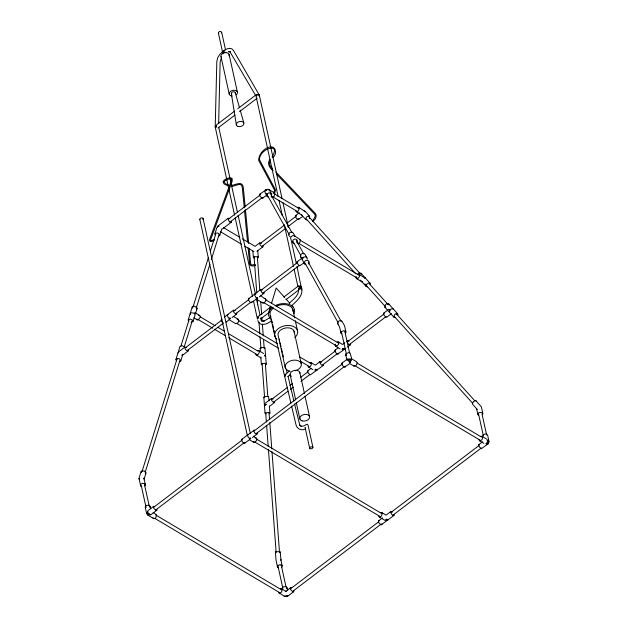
<?xml version="1.0" encoding="UTF-8"?>
<svg xmlns="http://www.w3.org/2000/svg" width="628" height="628" viewBox="0 0 628 628"><rect width="100%" height="100%" fill="white"/><g stroke="black" fill="none" stroke-linecap="round" stroke-linejoin="round"><path stroke-width="0.94" d="M216.056 127.476L215.223 126.495L216.825 61.426L217.79 57.517L219.745 54.487M218.646 122.923L220.138 61.882L221.37 57.988M194.46 312.83L194.358 314.196M265.04 354.812L264.93 356.17M147.87 512.982L148.192 514.442L149.276 514.144M274.938 193.644L274.067 196.376L271.885 197.247M335.25 344.128L335.14 345.486L335.729 346.318L340.07 348.901M356.17 276.485L356.06 277.851L356.649 278.683L362.38 282.09L361.791 281.258M348.053 360.182L348.799 359.609L350.73 359.624L349.404 362.011L347.865 359.499L347.951 358.596M147.447 511.019L147.933 513.209L150.006 515.031L150.563 514.607L150.037 514.293L147.847 515.156L146.591 513.461L145.225 507.243L145.515 506.176L146.638 505.32L149.535 505.336L150.759 508.766M154.237 506.231L153.522 506.396L153.436 507.298L154.009 508.594L156.082 510.415L156.788 510.25L156.874 509.347M178.658 352.677L178.744 351.774L184.82 347.158L186.595 347.622M182.104 354.726L182.01 355.629L188.086 351.005L188.18 350.102M184.82 347.158L185.307 349.349L187.38 351.17L188.086 351.005M215.796 125.419L216.118 126.887M217.657 227.093L217.743 226.19L228.145 218.285L229.919 218.748M228.145 218.285L228.623 220.483L229.636 221.668L230.696 222.304L231.41 222.131L231.496 221.237M235.202 310.672L233.428 310.208L233.914 312.399L235.987 314.22L236.693 314.055L236.787 313.152M256.601 94.404L256.106 95.841M262.418 289.987L260.644 289.524L248.492 298.763L248.405 299.658L249.983 302.147L251.043 302.774L256.357 299.109L262.928 303.018L263.988 303.002L265.88 300.781L265.982 299.415L260.463 295.655M274.35 192.812L268.619 189.405L266.46 189.53L259.678 194.319L259.584 195.214L260.157 196.509L262.229 198.33L266.774 195.253M251.757 302.61L251.844 301.707M262.944 198.165L263.03 197.263M261.444 243.358L259.67 242.895L260.149 245.085L262.221 246.906L262.936 246.741L263.022 245.838M265.66 190.598L265.754 189.695L268.619 189.405L269.208 190.237M254.489 430.023L241.623 439.427L241.537 440.33L243.114 442.811L244.182 443.447L249.489 439.781L253.83 442.363L254.897 442.348L256.781 440.118L256.891 438.76L253.406 436.201M244.889 443.274L244.975 442.371M260.644 289.524L260.557 290.426L262.135 292.907L263.909 293.37L263.995 292.467M253.775 430.188L253.688 431.091L255.266 433.571L257.04 434.042L257.127 433.139M273.094 399.07L271.32 398.607L271.806 400.797L273.879 402.619L274.585 402.454L274.671 401.551M299.36 212.727L295.521 215.639L296.008 217.83L298.08 219.651L302.586 216.605M298.787 219.486L298.881 218.583M285.088 374.406L285.41 375.874M303.089 258.092L303.175 257.19L297.099 261.813L297.013 262.708L298.59 265.197L299.65 265.825L304.164 262.771M310.844 368.565L307.775 370.897L307.689 371.792L308.262 373.087L310.334 374.908L323.192 365.504L323.279 364.601M278.447 592.361L284.767 596.6L286.957 595.729L286.423 595.415L285.858 595.839L287.632 596.31L287.726 595.407M291.156 587.675L290.442 587.839L290.356 588.742L290.929 590.03L293.001 591.851L293.708 591.686L293.802 590.783M317.203 369.225L317.116 370.127L316.41 370.292L315.342 369.656M321.701 362.121L319.927 361.657L319.84 362.56L321.418 365.041L323.192 365.504M338.06 347.873L334.991 350.212L334.905 351.107L336.482 353.595L337.542 354.223L345.847 348.281M338.257 354.059L338.343 353.156M347.19 359.177L341.875 363.219L342.362 365.41L344.434 367.231L349.741 363.573L354.082 366.155L356.272 365.284L357.034 363.91L357.144 362.552L356.555 361.72L351.829 358.91L350.039 352.92L348.681 352.583L346.02 353.76L345.73 354.82L346.907 360.158M344.419 348.54L344.332 349.443L342.558 348.972M345.141 367.066L345.227 366.163M348.43 359.263L348.752 360.723L350.134 361.94M347.37 347.127L350.408 344.819L350.495 343.916M388.913 309.219L383.598 313.262L384.077 315.452L386.149 317.273L386.864 317.109L391.417 313.647M382.381 517.951L378.543 520.863L379.029 523.061L381.102 524.882L393.96 515.478L394.054 514.575M381.808 524.718L381.903 523.815M392.469 512.095L391.409 511.467L390.695 511.632L390.608 512.534L392.186 515.015L393.96 515.478M482.634 441.743L478.795 444.655L479.282 446.853L481.354 448.675L488.137 443.886L488.231 442.983M487.587 442.669L487.524 443.266L486.347 442.96M298.63 290.199C298.473 296.071 292.938 299.58 289.233 303.3M301.958 290.583C301.817 297.279 295.953 301.652 291.525 305.781M341.608 333.915L340.941 333.052L339.607 326.952L337.723 323.561L337.888 322.133L338.908 320.971L340.407 320.531L341.805 320.979L344.521 325.665L345.918 332.008L345.628 333.076M222.665 52.587L218.34 32.892L219.282 31.612L220.302 31.4L221.653 32.201L225.57 50.02M221.456 32.915L221.653 32.201M222.932 53.804L223.874 52.524L225.805 52.532M234.582 215.082L215.231 127.052L216.173 125.773M146.591 513.461L146.881 512.401L148.004 511.537M259.152 96.053L258.901 94.765L257.998 94.538L256.216 95.323M147.549 512.597L147.352 513.312L148.703 514.112M149.911 507.267L150.202 506.199M257.747 319L257.496 317.713L258.508 317.085M260.479 318.255L260.235 318.584L260.604 318.082M298.488 289.147L298.677 288.44L300.451 287.655L301.801 288.456M298.724 290.214L298.912 289.508L300.686 288.723L302.037 289.524L301.848 290.23M301.228 287.42L296.997 266.617M309.635 448.125L310.577 446.846L312.501 446.853L312.948 447.434L312.006 448.714L310.075 448.706L309.635 448.125L305.106 427.558L305.601 428.343M340.941 333.052L341.232 331.984L342.354 331.129L343.893 330.807L345.251 331.144L345.918 332.008M282.145 588.679L282.435 587.62L283.558 586.756L286.454 586.772L287.702 590.304M286.831 588.703L287.122 587.643M478.528 415.359L477.869 414.488L478.151 413.428L479.282 412.572L482.178 412.588L482.838 413.452L482.547 414.511M482.649 436.264L482.94 435.196L484.07 434.34L485.601 434.019L486.959 434.356L487.626 435.22L488.992 441.445L488.71 442.512L487.579 443.368M269.043 311.535L270.684 306.103M271.508 303.387L276.155 287.985L284.602 297.468M141.755 486.59L140.68 485.97L139.008 478.379L141.119 471.565L141.826 470.835L144.699 471.11L145.986 473.017L144.11 479.078L143.883 478.065L145.398 484.934L144.676 485.946M176.17 360.417L175.95 359.412L179.946 346.538L182.018 345.636L184.593 346.986M188.431 320.939L188.212 319.927L192.207 307.061L192.914 306.323L194.28 306.15L196.847 307.5L197.074 308.513L195.363 314.024M215.169 234.833L214.949 233.82L216.943 227.391L217.649 226.653M180.974 345.895L188.957 320.186M192.984 307.202L208.386 257.598M210.419 251.051L215.655 234.205M142.007 471.636L177.127 358.549M145.225 472.138L179.922 360.409M184.216 346.86L192.482 320.233M196.226 308.175L209.885 264.184M211.338 259.505L219.188 234.236M180.11 361.595L180.817 360.865L182.811 354.428M191.006 322.29L193.079 321.379L195.049 315.021M219.109 236.01L219.816 235.272L221.786 228.914M270.142 161.113C268.682 164.12 270.024 166.577 272.481 168.422M214.47 240.022L214.101 239.629L213.858 240.21M309.282 218.544L309.651 216.268L305.137 211.267L304.188 210.898M296.769 242.753L297.413 241.395L297.123 240.029L296 239.166L294.485 239.135L293.15 239.959L292.507 241.317L292.797 242.683L293.912 243.546M302.351 259.074L302.994 257.723L304.337 256.899L305.852 256.923L306.966 257.786L307.265 259.16M308.536 263.972L309.18 262.614L308.89 261.248L307.767 260.385L306.252 260.361L304.918 261.177L304.266 262.535L304.564 263.901L305.679 264.765M274.569 193.495L275.519 189.899L259.584 159.952C258.414 149.37 281.815 140.97 272.089 156.898M269.993 159.481C266.719 163.225 269.53 168.257 273.133 170.557M273.219 193.62L274.664 190.355L258.626 160.281C258.665 154.252 264.317 147.839 270.268 146.819C276.281 146.34 277.184 154.488 272.913 157.487M281.54 567.429L282.302 566.432L280.81 559.415L280.936 560.207L280.237 551.722L276.265 551.659L275.425 552.145L276.022 560.129L277.568 567.367L278.612 568.01M275.833 171.939L315.327 213.465C317.65 215.687 314.864 221.135 312.54 220.993C313.074 219.447 316.653 216.032 314.636 214.187L276.477 174.074M214.949 233.82L217.021 232.917L218.52 233.365L219.816 235.272M196.368 309.243L197.074 308.513M188.212 319.927L190.284 319.016L192.851 320.374L193.079 321.379M177.944 352.975L178.658 352.245M175.95 359.412L178.022 358.502L179.529 358.949L180.817 360.865M145.28 473.748L145.986 473.017M220.208 53.992L223.097 51.08L223.419 52.517M215.223 126.495L216.691 125.804M357.567 274.279L358.745 273.243L361.006 273.188L370.033 283.197L370.253 284.201M222.861 51.881L224.636 51.096M216.715 124.721L234.636 111.101M237.753 108.73L255.674 95.103M217.971 127.986L234.911 115.112M239.527 111.603L257.237 98.141M228.286 219.203L260.031 195.065M229.966 222.147L261.954 197.828M222.485 228.922L231.41 222.131M259.67 242.895L255.07 246.388L242.322 238.805M259.733 243.868L284.704 224.887M287.043 223.105L296.408 215.985M262.441 246.035L285.669 228.372M287.993 226.606L298.057 218.96M256.86 251.365L262.936 246.741M224.314 317.132L233.428 310.208M185.393 347.747L221.66 320.178M233.271 311.355L248.821 299.532M261.217 290.112L297.476 262.543M187.646 350.259L223.56 322.957M235.579 313.819L250.878 302.186M262.889 293.064L299.58 265.165M226.08 322.125L229.149 319.793L235.72 323.703L237.902 322.831L238.664 321.465L238.773 320.099L238.185 319.267L233.255 316.339M232.093 317.556L236.693 314.055M259.309 296.871L263.909 293.37M271.076 306.747L257.873 316.787L258.194 318.255M283.911 296.997L298.669 285.771L298.991 287.239M298.292 286.698L300.074 285.913L301.416 286.713M260.761 318.812L269.349 312.289M286.085 299.564L298.52 290.112M285.795 373.872L289.155 371.321M287.93 376.47L290.583 374.453M265.244 403.223L271.32 398.607M319.927 361.657L315.327 365.151L310.986 362.568L309.926 362.584M344.843 342.723L342.543 344.466L338.194 341.883L337.134 341.899M271.971 399.141L287.585 387.272M289.924 385.49L292.263 383.708M300.851 377.177L307.885 371.839M319.903 362.701L335.203 351.068M347.206 341.946L383.904 314.047M273.298 402.352L287.962 391.205M290.277 389.446L293.362 387.099M301.079 381.235L309.565 374.783M322.729 364.774L337.495 353.548M349.121 344.709L386.149 316.559M269.271 406.497L274.585 402.454M148.208 510.438L153.522 506.396M347.386 359.977L350.047 358.8L351.405 359.137L350.542 361.869L349.411 362.725L350.51 362.615L349.404 362.011M153.365 507.542L241.961 440.197M254.395 430.745L342.213 363.989M155.768 509.944L243.907 442.936M256.02 433.728L344.16 366.728M150.712 514.866L156.788 510.25M252.44 437.535L257.04 434.042M285.842 591.333L290.442 587.839M390.695 511.632L386.094 515.125L381.753 512.542L380.694 512.558M290.505 588.813L378.653 521.805M390.757 512.605L478.905 445.597M487.155 442.921L487.901 442.348L487.65 441.06M293.237 590.964L381.055 524.199M392.712 515.345L481.307 447.992M287.632 596.31L293.708 591.686M254.473 258.21L253.367 257.378L255.659 256.593L258.179 256.954L257.441 257.951M260.432 351.719L260.165 348.179L262.457 347.402L264.969 347.755L266.272 364.216L265.432 364.703M261.46 364.64L261.358 364.138L263.65 363.353L265.165 363.384L266.272 364.216M266.123 413.923L265.024 413.091L263.831 397.132L266.115 396.354L268.635 396.708L269.004 400.758M265.024 413.091L268.831 412.337L269.93 413.169L269.098 413.656M279.499 552.719L280.339 552.232M270.425 317.462L263.579 321.269L264.223 321.057L261.193 320.602L261.907 321.026L260.84 319.079M271.359 320.775C267.928 324.04 259.576 327.149 257.849 320.555M482.838 413.452L481.386 406.85L476 400.797L474.815 400.797L473.504 401.551L472.35 403.961L477.233 409.448M285.96 374.586L284.539 375.693L284.853 376.486L284.712 375.332L285.724 374.696M258.744 316.975L257.315 318.066L257.629 318.851M228.812 51.747L230.468 51.865L229.762 51.449L255.588 95.425M213.912 239.692L210.906 240.728L210.419 240.234L232.266 180.966L232.038 178.289C229.134 177.088 224.322 178.831 223.081 181.806L223.976 183.863L228.247 185.919M213.591 240.838L210.498 241.615L209.509 240.563L209.65 239.323L231.277 180.817L231.285 178.98C229.927 178.328 224.714 180.048 224.102 181.908L225.546 183.839L228.435 184.938M255.596 265.04C253.531 266.617 249.669 266.515 249.591 263.25L248.099 247.715M305.263 429.073C301.613 430.957 296.848 428.932 296.008 424.85L291.588 406.08M266.225 190.363L266.704 190.245M259.678 194.319L260.385 194.146M217.743 226.19L218.984 226.339M295.521 215.639L296.235 215.475M297.099 261.813L297.805 261.641M248.492 298.763L249.198 298.59M228.066 314.659L227.352 314.824L227.838 317.022L229.911 318.843M221.99 319.275L221.276 319.448L221.189 320.343L222.767 322.831M383.598 313.262L384.305 313.089M350.408 344.819L348.634 344.356L347.056 341.875L347.143 340.973L347.849 340.808L348.917 341.436M334.991 350.212L335.697 350.039M307.775 370.897L308.489 370.724M341.875 363.219L342.59 363.055M247.903 434.764L247.613 435.706L248.186 437.002L250.258 438.823M241.623 439.427L242.337 439.262M478.795 444.655L479.509 444.491M488.137 443.886L486.362 443.423L485.805 443.855L486.331 444.169L487.461 443.313L488.223 441.939L488.333 440.581L487.744 439.749M378.543 520.863L379.257 520.698M387.884 520.094L386.11 519.631M266.712 404.33L265.259 404.62L264.529 405.617M231.842 185.284C235.61 184.977 242.408 180.401 243.287 187.356L245.163 206.769M231.818 186.281C235.947 186.304 241.49 181.335 242.298 187.544L244.261 207.923M297.672 207.334L298.732 207.319L305.059 211.558M295.678 210.922L296.267 211.754L297.327 211.738L298.449 210.882L299.321 208.151L298.732 207.319M297.539 243.523L299.729 242.651L300.6 239.92L294.273 235.681L294.862 236.513M358.054 274.263L359.114 274.248L365.441 278.487M356.649 278.683L357.709 278.667L359.601 276.438L359.703 275.08L359.114 274.248M264.333 298.598L265.393 298.583M198.55 315.429L199.61 315.413L200.199 316.245L200.089 317.603L198.205 319.833L197.137 319.848L193.864 317.901M237.125 319.283L238.185 319.267M335.729 346.318L336.789 346.311L338.68 344.081L338.79 342.715L338.194 341.883M257.653 350.581L258.712 350.565L263.627 353.493M255.659 354.168L256.248 355.001L257.307 354.993L258.438 354.129L259.199 352.763L259.301 351.397L258.712 350.565M307.932 366.171L308.521 367.011L309.58 366.995L310.703 366.14L311.574 363.4L310.986 362.568M255.243 437.944L256.303 437.928M480.946 436.35L482.006 436.334L486.731 439.145M478.952 439.938L479.541 440.77L480.601 440.754L481.723 439.898L482.492 438.532L482.594 437.166L482.006 436.334M147.847 515.156L153.577 518.571L154.645 518.555L155.768 517.7L156.639 514.968L153.154 512.417M378.7 516.145L379.288 516.977L381.471 516.106L382.342 513.374L381.753 512.542M280.441 588.766L281.501 588.75L286.227 591.56M279.036 593.193L281.218 592.322L281.988 590.948L282.09 589.59L281.501 588.75M312.304 220.695L313.097 221.323M486.967 440.244L488.333 440.581L488.992 441.445M264.569 355.401L265.668 356.241M365.52 278.196L364.57 277.827M361.712 281.556L362.662 281.925M309.651 216.268L307.382 216.315L306.213 217.351L305.844 219.627L306.794 219.996M370.033 283.197L369.083 282.828L366.595 284.28L366.006 285.552L366.226 286.556L367.176 286.925M397.94 314.895L397.72 313.882L388.693 303.881L386.432 303.928L385.254 304.965L384.886 307.241L393.913 317.25L394.863 317.611M393.207 308.882L390.946 308.929L389.768 309.973L389.399 312.242M384.886 307.241L385.835 307.61M397.72 313.882L395.459 313.929L394.282 314.973L393.913 317.25M259.27 95.535L259.097 94.757L257.409 94.428L256.538 95.009L256.923 95.872M274.805 194.131L298.983 208.512M272.395 196.635L297.272 211.424M296.267 211.754L301.997 215.161M299.674 239.935L359.326 275.417M298.873 243.397L357.685 278.377M223.45 227.587L239.794 237.306M220.601 231.795L241.537 244.245M244.896 246.247L253.995 251.655M265.424 299.642L338.335 343.014M255.808 294.289L254.568 294.139L254.481 295.042L256.059 297.523L257.119 298.159M263.776 302.602L336.687 345.973M356.908 362.976L481.535 437.104M354.655 365.567L480.491 440.416M479.541 440.77L483.882 443.352M238.208 320.335L277.6 343.759M299.391 356.72L311.119 363.698M236.568 323.287L278.471 348.21M300.262 361.171L309.478 366.658M308.521 367.011L312.862 369.594M195.512 312.972L199.61 315.413M200.112 316.755L215.239 325.751M217.759 327.251L224.479 331.254M228.678 333.751L258.092 351.24M197.632 319.22L212.751 328.209M214.438 329.213L225.358 335.705M228.718 337.707L257.284 354.694M256.248 355.001L261.162 357.929M256.883 439.317L381.887 513.665M254.403 441.782L380.238 516.624M379.288 516.977L385.019 520.392M155.799 515.031L281.634 589.88M149.629 514.356L148.247 513.139M154.912 518.438L279.232 592.385M282.129 565.412L279.57 564.737L277.395 566.346L277.568 567.367M271.759 195.12L271.461 193.754L270.346 192.89L268.831 192.867L267.489 193.683L266.845 195.041L267.136 196.407L268.258 197.271M290.081 236.63L288.959 235.767L288.668 234.401L289.312 233.043L290.654 232.219L292.169 232.25L293.284 233.106L295.207 236.568L294.085 235.704L292.57 235.681L291.235 236.505L290.583 237.855L290.882 239.229M306.966 257.786L305.051 254.332L303.936 253.469L302.413 253.437L301.079 254.261L300.435 255.62L300.726 256.985L301.84 257.849M276.783 339.018L275.967 338.351A11.712 7.717 -12.4 0 1 279.507 327.8A11.712 7.717 -12.4 0 1 294.775 327.149A11.712 7.717 -12.4 0 1 294.775 337.542M194.853 313.937L193.785 313.034L190.912 312.76L190.206 313.49L190.433 314.502M308.372 216.213L360.221 273.682M369.327 283.77L388.002 304.47M396.19 313.647L474.839 400.829M306.488 219.18L355.715 273.737M364.852 283.872L385.459 306.707M394.141 316.229L472.523 403.113M301.33 214.627L305.844 219.627M360.425 280.127L366.226 286.556M285.905 298.928L289.798 303.3M291.753 305.491L293.048 306.951M476 400.797L476.597 401.535M218.34 32.892L218.78 33.472M215.231 127.052L215.671 127.625M350.73 359.624L351.178 360.197M345.73 354.82L346.397 355.691M353.493 365.323L354.082 366.155M262.339 302.186L262.928 303.018M196.548 319.016L197.137 319.848M253.241 441.531L253.83 442.363M284.178 595.768L284.767 596.6M152.989 517.739L153.577 518.571M223.694 52.305L223.38 50.868C226.104 48.898 231.088 46.613 233.435 50.397L259.097 94.757M337.723 323.561L338.484 324.723M255.188 264.969C254.45 263.368 250.58 266.979 250.588 263.061L249.183 248.5M271.461 193.754L269.545 190.292L268.431 189.428L266.908 189.405L265.573 190.229L264.93 191.579L265.22 192.953L267.136 196.407M270.181 193.33L292.036 232.745M296.298 240.43L303.826 254.01M308.238 262.064L341.271 321.646M305.012 263.014L337.997 322.509M266.351 193.385L289.155 234.519M292.946 241.348L300.945 255.777M300.726 256.985L304.564 263.901M389.588 309.541L390.153 310.836M265.157 404.126L265.73 405.421M235.264 92.591L239.409 107.325M240.186 110.088L243.821 122.978M288.056 376.282L293.896 401.096M294.571 403.961L299.909 425.533L299.446 424.897L301.636 426.467L300.836 426.365L304.015 425.91L306.692 424.324L307.555 424.347L308.042 425.125L312.948 447.434M279.24 339.112L279.68 340.988M280.127 342.872L281.006 346.625M281.446 348.501L282.333 352.261M282.773 354.137L283.44 356.955M286.305 369.154L287.192 372.914M290.929 403.262L275.197 335.799M388.693 303.881L388.92 304.894M361.006 273.188L361.233 274.201M192.207 307.061L192.427 308.065M145.398 484.934L145.17 483.921L142.564 483.317L141.174 483.945L140.452 484.965L140.68 485.97M141.119 471.565L141.347 472.578M139.008 478.379L139.228 479.384M481.99 413.868L486.622 434.937M478.355 413.122L483.372 435.903M476.581 408.655L477.869 414.488M344.866 331.498L349.576 352.944M341.397 331.498L346.397 354.255M259.34 95.346L282.066 198.684M282.906 202.506L288.378 227.383M291.109 239.825L296.369 263.744M256.028 96.037L278.118 196.501M278.958 200.332L282.325 215.639M284.429 225.209L293.472 266.351M294.108 269.224L297.892 286.447M292.805 309.369L294.681 317.901M295.301 320.743L297.389 330.226M294.061 331.16L301.165 363.471M299.784 372.318L304.415 393.395M305.051 396.276L309.471 416.395M229.094 54.369L237.368 92.002M220.993 56.653L229.267 94.286M290.207 375.018L295.686 399.934M296.314 402.807L299.901 419.096M285.324 367.945L278.22 335.635A8.25 5.432 -12.4 0 1 285.308 328.02A8.25 5.432 -12.4 0 1 294.281 332.565M271.916 320.869L272.324 322.737M272.733 324.605L273.557 328.334M273.965 330.202L274.789 333.931M270.307 315.719L274.891 336.577M218.756 127.311L237.478 212.476M238.106 215.341L255.361 293.802M256.412 298.59L259.984 314.856M235.217 217.947L252.464 296.408M253.516 301.197L257.299 318.42M281.132 564.666L285.921 586.474M203.087 218.544L250.329 433.406M277.764 565.114L282.883 588.42M199.837 219.462L247.291 435.283M144.456 484.353L149.252 506.192M141.253 485.538L146.089 507.565M260.165 348.179L260.267 348.681M263.831 397.132L263.933 397.634M275.425 552.145L275.527 552.656M301.801 288.904L301.675 288.283L299.949 287.797L298.488 288.707L298.614 289.327M236.395 125.074L231.371 93.69A2.025 1.335 -12.4 0 1 233.373 91.782A2.025 1.335 -12.4 0 1 235.233 93.297M245.438 209.674L248.712 243.648M244.543 210.835L247.534 241.89M257.747 250.368L258.281 257.456M269.404 406.08L269.93 413.169M257.378 257.252L259.843 290.246M260.714 301.895L261.664 314.51M261.876 317.423L262.166 321.308M262.386 324.221L263.258 335.862M263.548 339.748L264.2 348.477M265.361 363.926L267.803 396.558M269.074 412.808L269.585 419.63M269.805 422.55L271.775 448.855M271.995 451.775L279.499 552.13M254.034 256.224L256.789 293.103M257.229 298.928L257.661 304.753M258.971 322.219L259.843 333.868M260.055 336.781L260.926 348.422M262.088 363.871L264.6 397.461M265.715 413.13L266.366 421.914M266.657 425.815L268.195 446.304M268.415 449.232L276.155 552.648M252.903 251.169L253.367 257.378M260.824 357.042L261.358 364.138M275.354 305.53A13.235 8.713 -12.4 0 1 289.798 304.69A13.235 8.713 -12.4 0 1 294.069 313.553M271.312 319.275A13.235 8.713 -12.4 0 1 272.591 307.21M270.943 316.936A11.712 7.717 -12.4 0 1 273.62 307.822M276.069 306.331A11.712 7.717 -12.4 0 1 293.111 311.362M290.238 371.187A8.25 5.432 -12.4 0 1 287.004 362.929A8.25 5.432 -12.4 0 1 300.168 361.971A8.25 5.432 -12.4 0 1 295.121 370.834M291.416 376.384A4.985 3.281 -12.4 0 1 293.245 370.771A4.985 3.281 -12.4 0 1 299.909 373.165M232.125 95.982A4.215 2.779 -12.4 0 1 229.597 92.332A4.215 2.779 -12.4 0 1 235.798 90.581A4.215 2.779 -12.4 0 1 236.175 94.844M231.858 94.247A2.025 1.335 -12.4 0 1 231.551 93.996M221.378 57.289A4.215 2.779 -12.4 0 1 224.62 52.76A4.215 2.779 -12.4 0 1 229.032 55.829M199.994 219.714A1.696 1.115 -12.4 0 1 201.51 217.869A1.696 1.115 -12.4 0 1 202.883 219.423M229.942 318.098L228.812 318.953L229.346 319.267L230.476 318.412L229.942 318.098M257.15 297.413L256.028 298.269L256.562 298.583L257.684 297.727L257.15 297.413M315.908 369.233L314.785 370.088L315.311 370.402L316.441 369.547L315.908 369.233M343.124 348.548L341.993 349.404L342.527 349.718L343.649 348.862L343.124 348.548M250.289 438.077L249.159 438.933L249.693 439.255L250.815 438.399L250.289 438.077M386.675 519.207L385.553 520.062L386.079 520.376L387.209 519.521L386.675 519.207M229.212 51.598L228.561 51.802L229.251 51.661M271.225 196.211L271.924 196.831L271.225 196.211M302.099 420.893A4.985 3.281 -12.4 0 0 309.604 417.243A4.985 3.281 -12.4 0 0 302.351 415.108A4.985 3.281 -12.4 0 0 302.099 420.893M238.106 126.463A3.87 2.543 -12.4 0 0 243.923 123.638A3.87 2.543 -12.4 0 0 238.295 121.973A3.87 2.543 -12.4 0 0 238.106 126.463"/></g></svg>
